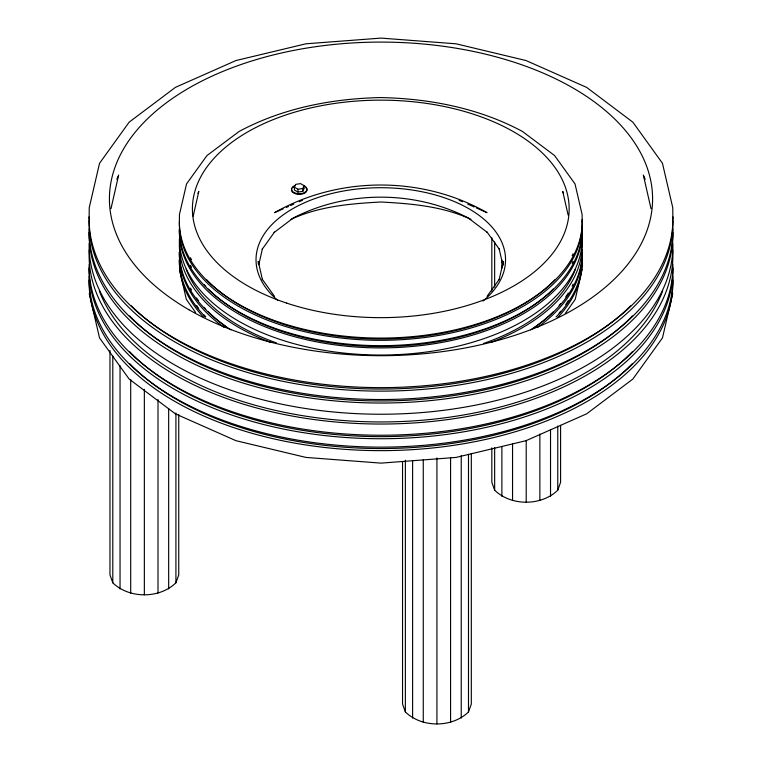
<?xml version="1.0" encoding="UTF-8"?>
<svg xmlns="http://www.w3.org/2000/svg" width="762" height="762" viewBox="0 0 762 762"><rect width="100%" height="100%" fill="white"/><g stroke="black" fill="none" stroke-linecap="round" stroke-linejoin="round"><path stroke-width="1.14" d="M110.995 208.655L118.662 175.022M193.177 216.179L198.825 191.414L197.93 193.424M258.785 264.738L262.433 248.717L262.214 249.222L274.472 232.124L274.158 232.486L293.38 217.922C347.12 190.243 414.452 190.243 468.182 217.922L487.413 232.486L487.089 232.124L499.348 249.222L499.129 248.717L502.777 264.738M499.129 279.711L503.301 261.404L503.225 265.328M582.111 269.253L575.253 299.342L565.328 313.363M672.77 293.522L662.473 337.909L632.86 379.047L586.645 413.823L526.037 440.684L456.076 457.419L381 463.125L305.924 457.419L235.963 440.684L175.879 414.071M109.966 350.501L109.966 574.919L112.795 582.806C129.169 598.827 159.544 598.827 175.917 582.806L178.746 574.919L178.746 414.623M402.536 461.81L402.536 704.05L405.365 711.937C421.738 727.958 452.114 727.958 468.487 711.937L471.316 704.05L471.316 453.504M491.823 447.865L491.823 482.298L494.652 490.185C511.016 506.216 541.401 506.216 557.765 490.185L560.594 482.308L560.594 425.31M116.805 179.241L118.196 176.079M294.38 187.185L295.675 184.375L300.542 183.623L304.105 185.68L304.105 188.509L302.8 191.319L297.942 192.072L294.38 190.014L294.38 187.185L297.942 189.233L302.8 188.481L304.105 185.68M487.089 296.304L499.348 279.206M283.112 208.864L274.52 212.674C339.071 175.803 422.5 175.803 487.042 212.674L476.307 207.921M286.331 207.445L288.474 206.492M290.617 205.54L293.837 204.111M299.209 201.74L302.428 200.311M291.065 219.332C319.068 206.273 350.539 203.645 381 201.997C411.461 203.645 442.932 206.273 470.935 219.332M459.134 200.311L462.353 201.74M467.725 204.111L474.164 206.969M175.355 413.823L129.14 379.047L99.527 337.909L89.23 293.522M262.214 279.206L274.472 296.304M195.548 312.401L186.319 299.342L179.451 269.253M563.632 193.424L562.737 191.414L568.128 215.055M643.804 176.079L645.195 179.241M643.338 175.022L651.005 208.655M262.433 279.711L258.261 261.404L258.337 264.214M672.884 219.104L672.77 207.702L662.473 163.316L632.86 122.177L586.645 87.401L526.037 60.541L456.076 43.805L381 38.1L305.924 43.805L235.963 60.541L175.355 87.401L129.14 122.177L99.527 163.316L89.23 207.702L89.116 219.104M582.187 221.79L582.111 214.513L575.024 183.928L554.612 155.572L522.38 131.416C478.86 108.09 429.806 98.641 380.781 97.555C331.756 98.641 282.702 108.09 239.192 131.416L206.95 155.572L186.538 183.928L179.451 214.513L179.375 221.79A201.406 116.281 0 0 0 382.791 338.071A201.406 116.281 0 0 0 582.149 219.475M557.765 426.072L557.765 490.185M550.526 429.844L550.526 496.338M539.867 434.026L539.867 500.52M526.209 440.407L526.209 502.158M512.55 443.532L512.55 500.52M501.891 260.042L501.891 268.357M501.891 446.475L501.891 496.338M494.652 242.021L494.652 287.141M494.652 447.437L494.652 490.185M491.823 237.696L491.823 291.132M468.487 454.266L468.487 711.937M461.239 455.666L461.239 718.09M450.58 457.476L450.58 722.271M436.921 457.914L436.921 723.9M423.262 459.848L423.262 722.271M412.613 460.419L412.613 718.09M405.365 460.2L405.365 711.937M302.8 188.481L302.8 191.319M297.942 189.233L297.942 192.072M175.917 413.004L175.917 582.806M168.669 408.47L168.669 588.959M158.01 399.593L158.01 593.141M144.351 389.353L144.351 594.77M130.702 379.409L130.702 593.141M120.044 365.722L120.044 588.959M112.795 356.006L112.795 582.806M304.724 186.09A7.753 4.477 0 0 1 304.219 192.691A7.753 4.477 0 0 1 292.894 191.824A7.753 4.477 0 0 1 295.361 185.385M305.953 187.681A7.753 4.477 0 0 1 300.257 194.358A7.753 4.477 0 0 1 291.751 188.766M292.532 187.681A7.753 4.477 0 0 1 293.761 186.757M277.673 300.314A124.768 72.038 0 0 1 298.628 205.54A124.768 72.038 0 0 1 464.106 206.131A124.768 72.038 0 0 1 483.003 301.047M582.149 221.704A201.406 116.281 0 0 1 380.781 340.309A201.406 116.281 0 0 1 179.413 221.704M582.149 229.295A201.406 116.281 0 0 1 380.781 347.901A201.406 116.281 0 0 1 179.413 229.295M582.025 240.363A201.406 116.281 0 0 1 490.652 342.471M270.91 342.471A201.406 116.281 0 0 1 179.47 241.525M582.149 252.07A201.406 116.281 0 0 1 537.677 327.298M223.885 327.298A201.406 116.281 0 0 1 179.413 252.07M582.149 259.661A201.406 116.281 0 0 1 557.851 317.392M203.721 317.392A201.406 116.281 0 0 1 179.413 259.661M575.415 269.167A199.082 114.938 0 0 1 483.832 343.357M276.568 342.948A199.082 114.938 0 0 1 186.147 269.167M582.149 249.841A201.406 116.281 0 0 1 530.628 329.86M230.943 329.86A201.406 116.281 0 0 1 179.375 252.155M573.081 253.775A199.082 114.938 0 0 1 572.129 255.756M554.946 279.702A199.082 114.938 0 0 1 380.781 338.966A199.082 114.938 0 0 1 206.616 279.702M191.538 259.709A199.082 114.938 0 0 1 190.452 257.737M582.149 227.066A201.406 116.281 0 0 1 382.791 345.662A201.406 116.281 0 0 1 179.375 229.381M582.149 257.423A201.406 116.281 0 0 1 556.098 316.982M205.464 316.982A201.406 116.281 0 0 1 179.375 259.747M582.149 236.439A201.406 116.281 0 0 1 382.791 355.035A201.406 116.281 0 0 1 179.375 238.763M573.081 284.14A199.082 114.938 0 0 1 572.129 286.121M568.281 293.027A199.082 114.938 0 0 1 565.728 296.923M560.68 303.619A199.082 114.938 0 0 1 559.108 305.486M553.193 311.858A199.082 114.938 0 0 1 533.914 327.831M226.666 327.146A199.082 114.938 0 0 1 208.369 311.858M205.759 309.162A199.082 114.938 0 0 1 204.083 307.334M198.634 300.771A199.082 114.938 0 0 1 196.51 297.894M191.538 290.074A199.082 114.938 0 0 1 190.452 288.103M573.081 261.366A199.082 114.938 0 0 1 572.129 263.347M553.193 289.084A199.082 114.938 0 0 1 208.369 289.084M205.759 286.388A199.082 114.938 0 0 1 204.083 284.569M191.538 267.3A199.082 114.938 0 0 1 190.452 265.328M568.281 300.619A199.082 114.938 0 0 1 565.728 304.514M560.68 311.21A199.082 114.938 0 0 1 559.108 313.077M205.759 316.754A199.082 114.938 0 0 1 204.083 314.925M198.634 308.362A199.082 114.938 0 0 1 196.51 305.486M672.865 279.816A291.884 168.516 0 0 1 381 450.637A291.884 168.516 0 0 1 89.135 279.816M632.412 363.55A288.265 166.43 0 0 1 381 448.551A288.265 166.43 0 0 1 129.588 363.55M672.865 276.32A291.884 168.516 0 0 1 381 447.132A291.884 168.516 0 0 1 89.135 276.32M672.865 267.919A291.884 168.516 0 0 1 381 438.731A291.884 168.516 0 0 1 89.135 267.919M632.412 351.644A288.265 166.43 0 0 1 381 436.645A288.265 166.43 0 0 1 129.588 351.644M672.865 264.414A291.884 168.516 0 0 1 381 435.235A291.884 168.516 0 0 1 89.135 264.414M672.722 249.755A291.884 168.516 0 0 1 381 424.034A291.884 168.516 0 0 1 89.278 249.755M662.702 290.836A288.265 166.43 0 0 1 381 421.948A288.265 166.43 0 0 1 99.298 290.836M672.865 243.411A291.884 168.516 0 0 1 381 414.233A291.884 168.516 0 0 1 89.135 243.411M672.865 232.21A291.884 168.516 0 0 1 381 403.031A291.884 168.516 0 0 1 89.135 232.21M632.412 315.944A288.265 166.43 0 0 1 381 400.945A288.265 166.43 0 0 1 129.588 315.944M672.865 228.714A291.884 168.516 0 0 1 381 399.526A291.884 168.516 0 0 1 89.135 228.714M672.865 220.313A291.884 168.516 0 0 1 381 391.125A291.884 168.516 0 0 1 89.135 220.313M630.65 305.819A288.265 166.43 0 0 1 131.35 305.819M672.865 216.808A291.884 168.516 0 0 1 381 387.629A291.884 168.516 0 0 1 89.135 216.808M286.598 303.085A188.376 108.756 0 0 0 569.157 208.893A188.376 108.756 0 0 0 286.598 114.71A188.376 108.756 0 0 0 286.598 303.085M188.957 309.763A271.586 156.801 0 0 0 643.338 239.468A271.586 156.801 0 0 0 310.705 47.434A271.586 156.801 0 0 0 188.957 309.763"/></g></svg>
